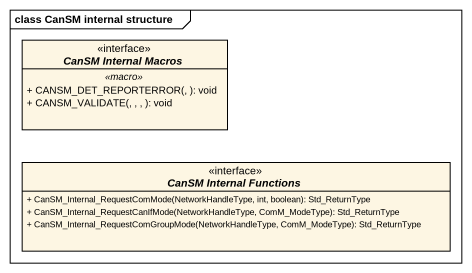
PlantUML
@startuml
mainframe class CanSM internal structure
hide circle
hide empty members
skinparam classAttributeIconSize 0
interface "CanSM Internal Macros" as CanSM_Internal_Macros {
  .. <<macro>> ..
  + CANSM_DET_REPORTERROR(, ): void
  + CANSM_VALIDATE(, , , ): void
}
interface "CanSM Internal Functions" as CanSM_Internal_Functions {
  + CanSM_Internal_RequestComMode(NetworkHandleType, int, boolean): Std_ReturnType
  + CanSM_Internal_RequestCanIfMode(NetworkHandleType, ComM_ModeType): Std_ReturnType
  + CanSM_Internal_RequestComGroupMode(NetworkHandleType, ComM_ModeType): Std_ReturnType
}
@enduml
